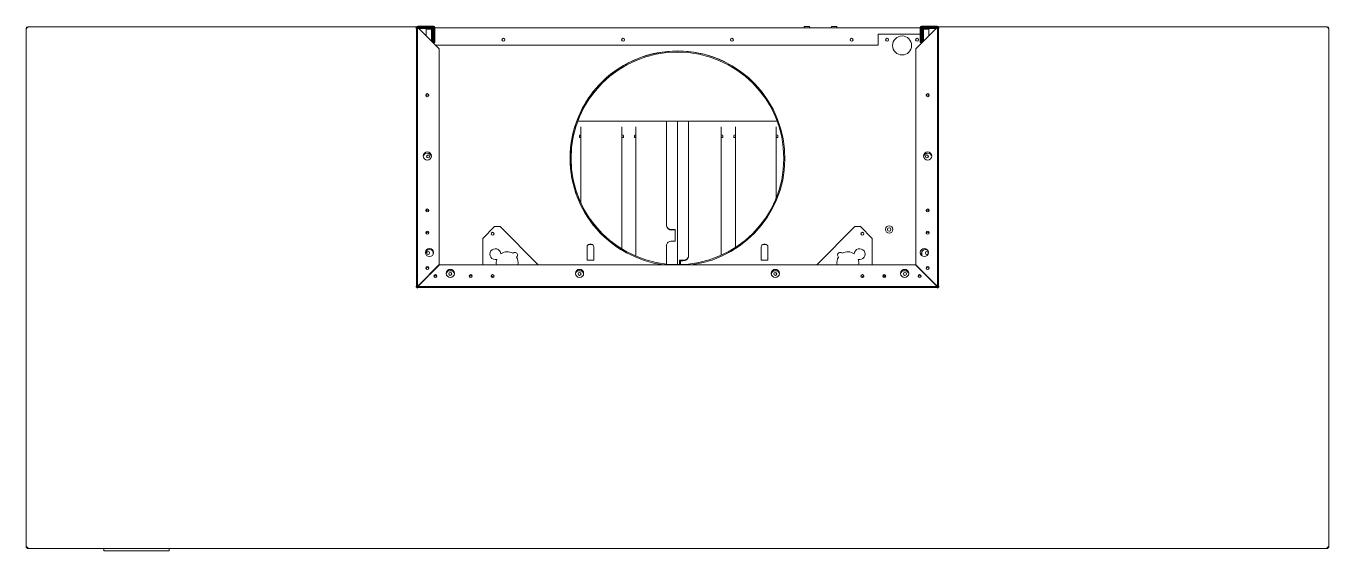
# Model space of a CAD drawing. Header units: millimetres. Extents: x 46989 to 543236, y 252623 to 526638.
# Drawn here: x 380020 to 423132, y 361942 to 379321 of the extents above; entities that cross this region are included whole.
import ezdxf

# ---------------------------------------------------------------- set-up
doc = ezdxf.new("R2010")
doc.units = ezdxf.units.MM

msp = doc.modelspace()

# ---------------------------------------------------------------- linework, layer by layer
at = {"color": 7, "lineweight": 13, "ltscale": 0.000911}
for p, q in [((380020, 379241), (380047, 379241)), ((423132, 379241), (423106, 379241)), ((380020, 362056), (380047, 362056)), ((423132, 362055), (423106, 362055))]:
    msp.add_line(p, q, dxfattribs=at)
at = {"color": 7, "lineweight": 13, "ltscale": 0.03937}
for p, q in [((380020, 379241), (380020, 362056)), ((392943, 379300), (380112, 379300)), ((392936, 379278), (392936, 370703)), ((392957, 370703), (392957, 379278)), ((392972, 370739), (392972, 379242)), ((393016, 379242), (393692, 378565)), ((393543, 379266), (409610, 379266)), ((408216, 379050), (409610, 379050)), ((410137, 379242), (409460, 378565)), ((410180, 379242), (410180, 370739)), ((410195, 370703), (410195, 379278)), ((423041, 379300), (410210, 379300)), ((410216, 379278), (410216, 370703)), ((423132, 362055), (423132, 379241)), ((408216, 378691), (393567, 378691)), ((393692, 378565), (393692, 371423)), ((409460, 371419), (409460, 378565)), ((398276, 376167), (404876, 376167)), ((398383, 375987), (398383, 373460)), ((399735, 371941), (399735, 375987)), ((400203, 375987), (400203, 371699)), ((401216, 372711), (401216, 376167)), ((401576, 376167), (401576, 371420)), ((401576, 371420), (401576, 376167)), ((401936, 376167), (401936, 371693)), ((403024, 371732), (403024, 375987)), ((403492, 375987), (403492, 371988)), ((404844, 373632), (404844, 375987)), ((395705, 372680), (396970, 371416)), ((406183, 371416), (407447, 372680)), ((395132, 372288), (395132, 371416)), ((401216, 371439), (401216, 372075)), ((408020, 372288), (408020, 371416)), ((393656, 371383), (392999, 370725)), ((393659, 371380), (393001, 370722)), ((393692, 371423), (393016, 370746)), ((393022, 370739), (393699, 371416)), ((393699, 371416), (409454, 371416)), ((409454, 371416), (410130, 370739)), ((409460, 371419), (410137, 370742)), ((410151, 370722), (409494, 371380)), ((392980, 370681), (410173, 370681)), ((392980, 370660), (410173, 370660)), ((410137, 370696), (393016, 370696)), ((380056, 362020), (423097, 362020)), ((384594, 362020), (382748, 362020)), ((384594, 361942), (382748, 361942))]:
    msp.add_line(p, q, dxfattribs=at)
at = {"color": 7, "lineweight": 13, "ltscale": 9e-06}
for p, q in [((380047, 379241), (380047, 379241)), ((423106, 379241), (423106, 379241)), ((380047, 362092), (380047, 362092)), ((423106, 362092), (423106, 362092))]:
    msp.add_line(p, q, dxfattribs=at)
at = {"color": 7, "lineweight": 13, "ltscale": 0.013575}
for p, q in [((380470, 379300), (380079, 379300)), ((423073, 379300), (422682, 379300))]:
    msp.add_line(p, q, dxfattribs=at)
at = {"color": 7, "lineweight": 13, "ltscale": 0.000401}
for p, q in [((380079, 379289), (380079, 379300)), ((423073, 379289), (423073, 379300))]:
    msp.add_line(p, q, dxfattribs=at)
at = {"color": 7, "lineweight": 13, "ltscale": 0.000456}
for p, q in [((392936, 379241), (392923, 379241)), ((410216, 379241), (410229, 379241)), ((398330, 375684), (398330, 375671)), ((399787, 375671), (399787, 375684)), ((400150, 375684), (400150, 375671)), ((403077, 375671), (403077, 375684)), ((403440, 375684), (403440, 375671)), ((404897, 375671), (404897, 375684)), ((410216, 370707), (410229, 370707))]:
    msp.add_line(p, q, dxfattribs=at)
at = {"color": 7, "lineweight": 13, "ltscale": 0.000214}
for p, q in [((392929, 379241), (392923, 379241)), ((410229, 379241), (410223, 379241)), ((410229, 370707), (410223, 370707))]:
    msp.add_line(p, q, dxfattribs=at)
at = {"color": 7, "lineweight": 13, "ltscale": 0.000242}
msp.add_line((392936, 379241), (392929, 379241), dxfattribs=at)
at = {"color": 7, "lineweight": 13, "ltscale": 0.000775}
for p, q in [((392957, 379278), (392980, 379278)), ((393000, 379257), (393016, 379242)), ((410153, 379257), (410137, 379242)), ((410195, 379278), (410173, 379278))]:
    msp.add_line(p, q, dxfattribs=at)
at = {"color": 7, "lineweight": 13, "ltscale": 0.000477}
msp.add_line((392962, 379278), (392962, 379291), dxfattribs=at)
at = {"color": 7, "lineweight": 13, "ltscale": 0.001507}
for p, q in [((392972, 379242), (393016, 379242)), ((410180, 379242), (410137, 379242))]:
    msp.add_line(p, q, dxfattribs=at)
at = {"color": 7, "lineweight": 13, "ltscale": 0.018042}
for p, q in [((393499, 379321), (392980, 379321)), ((392980, 379300), (393499, 379300)), ((409653, 379321), (410173, 379321)), ((410173, 379300), (409653, 379300))]:
    msp.add_line(p, q, dxfattribs=at)
at = {"color": 7, "lineweight": 13, "ltscale": 0.000261}
msp.add_line((392980, 379278), (392985, 379272), dxfattribs=at)
at = {"color": 7, "lineweight": 13, "ltscale": 0.000733}
for p, q in [((393016, 379285), (393016, 379264)), ((410137, 379285), (410137, 379264)), ((393543, 378781), (393522, 378781)), ((409631, 378781), (409610, 378781)), ((392972, 370739), (392993, 370739)), ((393016, 370696), (393016, 370717)), ((410137, 370696), (410137, 370717))]:
    msp.add_line(p, q, dxfattribs=at)
at = {"color": 7, "lineweight": 13, "ltscale": 0.013967}
for p, q in [((393016, 379285), (393418, 379285)), ((393016, 379264), (393418, 379264)), ((410137, 379285), (409735, 379285)), ((410137, 379264), (409735, 379264))]:
    msp.add_line(p, q, dxfattribs=at)
at = {"color": 7, "lineweight": 13, "ltscale": 0.014733}
msp.add_line((393016, 379241), (393440, 379241), dxfattribs=at)
at = {"color": 7, "lineweight": 13, "ltscale": 0.007637}
msp.add_line((393260, 379217), (393260, 378997), dxfattribs=at)
at = {"color": 7, "lineweight": 13, "ltscale": 0.00625}
for p, q in [((393260, 379217), (393440, 379217)), ((409892, 379217), (409712, 379217))]:
    msp.add_line(p, q, dxfattribs=at)
at = {"color": 7, "lineweight": 13, "ltscale": 0.014743}
for p, q in [((393440, 379242), (393440, 378817)), ((393461, 379242), (393461, 378817)), ((409691, 378817), (409691, 379242)), ((409712, 378817), (409712, 379242)), ((409712, 379241), (410137, 379241))]:
    msp.add_line(p, q, dxfattribs=at)
at = {"color": 7, "lineweight": 13, "ltscale": 0.01325}
msp.add_line((393440, 379217), (393440, 378835), dxfattribs=at)
at = {"color": 7, "lineweight": 13, "ltscale": 0.001453}
msp.add_line((393496, 379266), (393454, 379266), dxfattribs=at)
at = {"color": 7, "lineweight": 13, "ltscale": 0.000942}
msp.add_line((393461, 379241), (393489, 379241), dxfattribs=at)
at = {"color": 7, "lineweight": 13, "ltscale": 0.000467}
for p, q in [((393475, 379161), (393461, 379161)), ((393475, 378891), (393461, 378891)), ((393016, 370717), (393016, 370731))]:
    msp.add_line(p, q, dxfattribs=at)
at = {"color": 7, "lineweight": 13, "ltscale": 0.009375}
for p, q in [((393475, 378891), (393475, 379161)), ((409678, 379161), (409678, 378891))]:
    msp.add_line(p, q, dxfattribs=at)
at = {"color": 7, "lineweight": 13, "ltscale": 0.016407}
msp.add_line((393489, 379241), (393489, 378769), dxfattribs=at)
at = {"color": 7, "lineweight": 13, "ltscale": 0.000255}
for p, q in [((393496, 379229), (393489, 379229)), ((393489, 379192), (393496, 379192)), ((393496, 379171), (393489, 379171))]:
    msp.add_line(p, q, dxfattribs=at)
at = {"color": 7, "lineweight": 13, "ltscale": 0.002065}
for p, q in [((393496, 379206), (393496, 379266)), ((409656, 379206), (409656, 379266))]:
    msp.add_line(p, q, dxfattribs=at)
at = {"color": 7, "lineweight": 13, "ltscale": 0.000895}
msp.add_line((393496, 379266), (393522, 379266), dxfattribs=at)
at = {"color": 7, "lineweight": 13, "ltscale": 0.00129}
msp.add_line((393496, 379266), (393496, 379229), dxfattribs=at)
at = {"color": 7, "lineweight": 13, "ltscale": 0.015448}
msp.add_line((393496, 379206), (393496, 378761), dxfattribs=at)
at = {"color": 7, "lineweight": 13, "ltscale": 0.017243}
for p, q in [((393522, 379278), (393522, 378781)), ((393543, 379278), (393543, 378781)), ((409610, 378781), (409610, 379278)), ((409631, 378781), (409631, 379278))]:
    msp.add_line(p, q, dxfattribs=at)
at = {"color": 7, "lineweight": 13, "ltscale": 0.00304}
for p, q in [((405858, 379303), (405771, 379303)), ((406758, 379303), (406671, 379303))]:
    msp.add_line(p, q, dxfattribs=at)
at = {"color": 7, "lineweight": 13, "ltscale": 0.000511}
for p, q in [((405771, 379288), (405771, 379303)), ((405946, 379288), (405946, 379303)), ((406671, 379288), (406671, 379303)), ((406846, 379288), (406846, 379303))]:
    msp.add_line(p, q, dxfattribs=at)
at = {"color": 7, "lineweight": 13, "ltscale": 3.5e-05}
for p, q in [((405809, 379303), (405808, 379303)), ((406709, 379303), (406708, 379303))]:
    msp.add_line(p, q, dxfattribs=at)
at = {"color": 7, "lineweight": 13, "ltscale": 0.002917}
for p, q in [((405942, 379303), (405858, 379303)), ((406842, 379303), (406758, 379303))]:
    msp.add_line(p, q, dxfattribs=at)
at = {"color": 7, "lineweight": 13, "ltscale": 0.000123}
for p, q in [((405946, 379303), (405942, 379303)), ((406846, 379303), (406842, 379303))]:
    msp.add_line(p, q, dxfattribs=at)
at = {"color": 7, "lineweight": 13, "ltscale": 0.012493}
msp.add_line((408216, 379050), (408216, 378691), dxfattribs=at)
at = {"color": 7, "lineweight": 13, "ltscale": 0.00088}
for p, q in [((409631, 379266), (409656, 379266)), ((409631, 379050), (409656, 379050))]:
    msp.add_line(p, q, dxfattribs=at)
at = {"color": 7, "lineweight": 13, "ltscale": 0.001469}
msp.add_line((409699, 379266), (409656, 379266), dxfattribs=at)
at = {"color": 7, "lineweight": 13, "ltscale": 0.000143}
msp.add_line((409656, 379266), (409656, 379262), dxfattribs=at)
at = {"color": 7, "lineweight": 13, "ltscale": 0.00027}
for p, q in [((409664, 379229), (409656, 379229)), ((409664, 379193), (409656, 379193)), ((409656, 379192), (409664, 379192)), ((409664, 379171), (409656, 379171))]:
    msp.add_line(p, q, dxfattribs=at)
at = {"color": 7, "lineweight": 13, "ltscale": 0.005417}
msp.add_line((409656, 379050), (409656, 379206), dxfattribs=at)
at = {"color": 7, "lineweight": 13, "ltscale": 0.000943}
msp.add_line((409664, 379241), (409691, 379241), dxfattribs=at)
at = {"color": 7, "lineweight": 13, "ltscale": 0.016408}
msp.add_line((409664, 379241), (409664, 378769), dxfattribs=at)
at = {"color": 7, "lineweight": 13, "ltscale": 0.000468}
for p, q in [((409678, 379161), (409691, 379161)), ((409678, 378891), (409691, 378891))]:
    msp.add_line(p, q, dxfattribs=at)
at = {"color": 7, "lineweight": 13, "ltscale": 0.007638}
msp.add_line((409892, 378997), (409892, 379217), dxfattribs=at)
at = {"color": 7, "lineweight": 13, "ltscale": 0.00026}
msp.add_line((410173, 379278), (410168, 379272), dxfattribs=at)
at = {"color": 7, "lineweight": 13, "ltscale": 0.000478}
msp.add_line((410190, 379278), (410190, 379291), dxfattribs=at)
at = {"color": 7, "lineweight": 13, "ltscale": 0.000241}
msp.add_line((410216, 379241), (410223, 379241), dxfattribs=at)
at = {"color": 7, "lineweight": 13, "ltscale": 0.000638}
for p, q in [((393422, 378835), (393440, 378835)), ((409731, 378835), (409712, 378835))]:
    msp.add_line(p, q, dxfattribs=at)
at = {"color": 7, "lineweight": 13, "ltscale": 0.000732}
for p, q in [((393461, 378817), (393440, 378817)), ((409712, 378817), (409691, 378817)), ((395785, 370681), (395770, 370696)), ((396754, 370696), (396739, 370681)), ((406413, 370681), (406398, 370696)), ((407382, 370696), (407367, 370681)), ((410180, 370739), (410159, 370739))]:
    msp.add_line(p, q, dxfattribs=at)
at = {"color": 7, "lineweight": 13, "ltscale": 0.000725}
for p, q in [((398330, 375671), (398330, 375650)), ((399787, 375650), (399787, 375671)), ((400150, 375671), (400150, 375650)), ((403077, 375650), (403077, 375671)), ((403440, 375671), (403440, 375650)), ((404897, 375650), (404897, 375671))]:
    msp.add_line(p, q, dxfattribs=at)
at = {"color": 7, "lineweight": 13, "ltscale": 0.000944}
for p, q in [((398360, 375634), (398383, 375650)), ((399735, 375650), (399757, 375634)), ((400181, 375634), (400203, 375650)), ((403024, 375650), (403046, 375634)), ((403470, 375634), (403492, 375650)), ((404844, 375650), (404867, 375634))]:
    msp.add_line(p, q, dxfattribs=at)
at = {"color": 7, "lineweight": 13, "ltscale": 0.000316}
for p, q in [((398383, 375714), (398373, 375714)), ((399744, 375714), (399735, 375714)), ((400203, 375714), (400194, 375714)), ((403033, 375714), (403024, 375714)), ((403492, 375714), (403483, 375714)), ((404853, 375714), (404844, 375714))]:
    msp.add_line(p, q, dxfattribs=at)
at = {"color": 7, "lineweight": 13, "ltscale": 0.001844}
for p, q in [((393273, 373225), (393273, 373171)), ((393273, 372489), (393273, 372436)), ((393273, 371319), (393273, 371266))]:
    msp.add_line(p, q, dxfattribs=at)
at = {"color": 7, "lineweight": 13, "ltscale": 0.019285}
msp.add_line((395132, 372288), (395525, 372680), dxfattribs=at)
at = {"color": 7, "lineweight": 13, "ltscale": 0.006258}
for p, q in [((395525, 372680), (395705, 372680)), ((407628, 372680), (407447, 372680))]:
    msp.add_line(p, q, dxfattribs=at)
at = {"color": 7, "lineweight": 13, "ltscale": 0.00053}
for p, q in [((401216, 372711), (401216, 372696)), ((401936, 371693), (401936, 371678))]:
    msp.add_line(p, q, dxfattribs=at)
at = {"color": 7, "lineweight": 13, "ltscale": 0.00375}
for p, q in [((401396, 372584), (401504, 372584)), ((401396, 372569), (401504, 372569)), ((401396, 372202), (401504, 372202)), ((401756, 371566), (401648, 371566)), ((401756, 371551), (401648, 371551))]:
    msp.add_line(p, q, dxfattribs=at)
at = {"color": 7, "lineweight": 13, "ltscale": 0.013258}
msp.add_line((401504, 372584), (401504, 372202), dxfattribs=at)
at = {"color": 7, "lineweight": 13, "ltscale": 0.019286}
msp.add_line((407628, 372680), (408020, 372288), dxfattribs=at)
at = {"color": 7, "lineweight": 13, "ltscale": 0.0018}
for p, q in [((398670, 372091), (398722, 372091)), ((404430, 372091), (404482, 372091))]:
    msp.add_line(p, q, dxfattribs=at)
at = {"color": 7, "lineweight": 13, "ltscale": 0.003379}
msp.add_line((393489, 371851), (393489, 371754), dxfattribs=at)
at = {"color": 7, "lineweight": 13, "ltscale": 0.01495}
for p, q in [((398584, 371574), (398584, 372005)), ((398809, 372005), (398809, 371574)), ((404344, 371574), (404344, 372005)), ((404569, 372005), (404569, 371574))]:
    msp.add_line(p, q, dxfattribs=at)
at = {"color": 7, "lineweight": 13, "ltscale": 0.004633}
msp.add_line((409664, 371852), (409664, 371718), dxfattribs=at)
at = {"color": 7, "lineweight": 13, "ltscale": 0.000134}
msp.add_line((393656, 371387), (393656, 371383), dxfattribs=at)
at = {"color": 7, "lineweight": 13, "ltscale": 0.000135}
for p, q in [((393659, 371380), (393663, 371380)), ((409490, 371380), (409494, 371380))]:
    msp.add_line(p, q, dxfattribs=at)
at = {"color": 7, "lineweight": 13, "ltscale": 0.004301}
for p, q in [((393998, 371215), (394122, 371215)), ((398274, 371215), (398398, 371215)), ((404754, 371215), (404878, 371215)), ((409030, 371215), (409154, 371215))]:
    msp.add_line(p, q, dxfattribs=at)
at = {"color": 7, "lineweight": 13, "ltscale": 0.0078}
for p, q in [((398809, 371574), (398584, 371574)), ((404569, 371574), (404344, 371574))]:
    msp.add_line(p, q, dxfattribs=at)
at = {"color": 7, "lineweight": 13, "ltscale": 0.005024}
msp.add_line((401648, 371421), (401648, 371566), dxfattribs=at)
at = {"color": 7, "lineweight": 13, "ltscale": 0.004474}
msp.add_line((401672, 371551), (401672, 371422), dxfattribs=at)
at = {"color": 7, "lineweight": 13, "ltscale": 0.000132}
for p, q in [((393095, 370822), (393098, 370819)), ((410057, 370822), (410055, 370819))]:
    msp.add_line(p, q, dxfattribs=at)
at = {"color": 7, "lineweight": 13, "ltscale": 0.003154}
msp.add_line((395473, 370993), (395409, 371058), dxfattribs=at)
at = {"color": 7, "lineweight": 13, "ltscale": 0.001385}
msp.add_line((398383, 371136), (398383, 371096), dxfattribs=at)
at = {"color": 7, "lineweight": 13, "ltscale": 0.002907}
msp.add_line((404844, 371074), (404844, 371158), dxfattribs=at)
at = {"color": 7, "lineweight": 13, "ltscale": 0.003155}
msp.add_line((407744, 371058), (407680, 370993), dxfattribs=at)
at = {"color": 7, "lineweight": 13, "ltscale": 0.001805}
msp.add_line((408382, 371041), (408434, 371041), dxfattribs=at)
at = {"color": 7, "lineweight": 13, "ltscale": 0.002038}
msp.add_line((408434, 371052), (408434, 370994), dxfattribs=at)
at = {"color": 7, "lineweight": 13, "ltscale": 0.000258}
for p, q in [((392929, 370699), (392923, 370695)), ((410223, 370707), (410223, 370699))]:
    msp.add_line(p, q, dxfattribs=at)
at = {"color": 7, "lineweight": 13, "ltscale": 0.000249}
msp.add_line((392937, 370699), (392929, 370699), dxfattribs=at)
at = {"color": 7, "lineweight": 13, "ltscale": 0.000704}
for p, q in [((392957, 370703), (392978, 370703)), ((392980, 370681), (392980, 370701)), ((410173, 370681), (410173, 370701)), ((410195, 370703), (410175, 370703))]:
    msp.add_line(p, q, dxfattribs=at)
at = {"color": 7, "lineweight": 13, "ltscale": 0.000448}
for p, q in [((392973, 370650), (392962, 370643)), ((410180, 370650), (410190, 370643))]:
    msp.add_line(p, q, dxfattribs=at)
at = {"color": 7, "lineweight": 13, "ltscale": 0.001199}
for p, q in [((392972, 370739), (393007, 370739)), ((410137, 370696), (410137, 370731))]:
    msp.add_line(p, q, dxfattribs=at)
at = {"color": 7, "lineweight": 13, "ltscale": 0.000117}
for p, q in [((392978, 370703), (392980, 370706)), ((392980, 370701), (392982, 370703)), ((410139, 370739), (410137, 370742)), ((410173, 370701), (410170, 370703)), ((410175, 370703), (410173, 370706))]:
    msp.add_line(p, q, dxfattribs=at)
at = {"color": 7, "lineweight": 13, "ltscale": 3.6e-05}
for p, q in [((392979, 370681), (392980, 370682)), ((410174, 370681), (410173, 370682))]:
    msp.add_line(p, q, dxfattribs=at)
at = {"color": 7, "lineweight": 13, "ltscale": 0.000196}
for p, q in [((392984, 370710), (392980, 370706)), ((392986, 370707), (392982, 370703)), ((410170, 370703), (410166, 370707))]:
    msp.add_line(p, q, dxfattribs=at)
at = {"color": 7, "lineweight": 13, "ltscale": 0.000383}
for p, q in [((393007, 370739), (393016, 370746)), ((393016, 370731), (393022, 370739)), ((410137, 370731), (410130, 370739))]:
    msp.add_line(p, q, dxfattribs=at)
at = {"color": 7, "lineweight": 13, "ltscale": 0.00015}
for p, q in [((393007, 370739), (393011, 370739)), ((393016, 370731), (393016, 370735)), ((410137, 370731), (410137, 370735))]:
    msp.add_line(p, q, dxfattribs=at)
at = {"color": 7, "lineweight": 13, "ltscale": 0.000277}
for p, q in [((393011, 370739), (393016, 370746)), ((393016, 370735), (393022, 370739)), ((410137, 370735), (410130, 370739))]:
    msp.add_line(p, q, dxfattribs=at)
at = {"color": 7, "lineweight": 13, "ltscale": 0.000166}
msp.add_line((410141, 370739), (410137, 370742), dxfattribs=at)
at = {"color": 7, "lineweight": 13, "ltscale": 6.7e-05}
msp.add_line((410141, 370739), (410139, 370739), dxfattribs=at)
at = {"color": 7, "lineweight": 13, "ltscale": 0.000706}
msp.add_line((410140, 370739), (410154, 370725), dxfattribs=at)
at = {"color": 7, "lineweight": 13, "ltscale": 0.00137}
msp.add_line((410180, 370739), (410141, 370739), dxfattribs=at)
at = {"color": 7, "lineweight": 13, "ltscale": 0.000195}
msp.add_line((410169, 370710), (410173, 370706), dxfattribs=at)
at = {"color": 7, "lineweight": 13, "ltscale": 0.000248}
msp.add_line((410216, 370699), (410223, 370699), dxfattribs=at)
at = {"color": 7, "lineweight": 13, "ltscale": 1.7e-05}
msp.add_line((410223, 370707), (410223, 370707), dxfattribs=at)
at = {"color": 7, "lineweight": 13, "ltscale": 0.00125}
msp.add_line((380047, 362092), (380047, 362056), dxfattribs=at)
at = {"color": 7, "lineweight": 13, "ltscale": 0.000667}
for p, q in [((380047, 362056), (380066, 362056)), ((423087, 362055), (423106, 362055))]:
    msp.add_line(p, q, dxfattribs=at)
at = {"color": 7, "lineweight": 13, "ltscale": 0.000624}
msp.add_line((380056, 362056), (380056, 362038), dxfattribs=at)
at = {"color": 7, "lineweight": 13, "ltscale": 0.0006}
for p, q in [((380056, 362020), (380056, 362038)), ((423097, 362020), (423097, 362038))]:
    msp.add_line(p, q, dxfattribs=at)
at = {"color": 7, "lineweight": 13, "ltscale": 0.0012}
for p, q in [((380056, 362038), (380090, 362038)), ((423062, 362038), (423097, 362038))]:
    msp.add_line(p, q, dxfattribs=at)
at = {"color": 7, "lineweight": 13, "ltscale": 0.000175}
for p, q in [((380090, 362043), (380090, 362038)), ((423062, 362043), (423062, 362038))]:
    msp.add_line(p, q, dxfattribs=at)
at = {"color": 7, "lineweight": 13, "ltscale": 0.00545}
for p, q in [((382591, 362020), (382748, 362020)), ((384594, 362020), (384751, 362020))]:
    msp.add_line(p, q, dxfattribs=at)
at = {"color": 7, "lineweight": 13, "ltscale": 0.002325}
for p, q in [((382591, 362020), (382591, 361953)), ((384751, 362020), (384751, 361953))]:
    msp.add_line(p, q, dxfattribs=at)
at = {"color": 7, "lineweight": 13, "ltscale": 0.00505}
for p, q in [((382603, 361942), (382748, 361942)), ((384594, 361942), (384740, 361942))]:
    msp.add_line(p, q, dxfattribs=at)
at = {"color": 7, "lineweight": 13, "ltscale": 0.000599}
msp.add_line((423097, 362055), (423097, 362038), dxfattribs=at)
at = {"color": 7, "lineweight": 13, "ltscale": 0.001275}
msp.add_line((423106, 362055), (423106, 362092), dxfattribs=at)
at = {"color": 7, "lineweight": 13, "ltscale": 0.03937}
for points in [[(380047, 379241), (380053, 379257), (380062, 379271), (380073, 379283), (380080, 379289), (380088, 379294), (380096, 379298), (380104, 379300), (380112, 379300)], [(423106, 379241), (423099, 379257), (423091, 379271), (423080, 379283), (423073, 379289), (423065, 379294), (423057, 379298), (423049, 379300), (423041, 379300)], [(398339, 375702), (398335, 375699), (398333, 375694), (398331, 375689), (398330, 375684)], [(398330, 375650), (398332, 375642), (398335, 375634), (398339, 375630), (398344, 375628), (398346, 375627)], [(399771, 375627), (399774, 375628), (399778, 375630), (399784, 375637), (399786, 375643), (399787, 375650)], [(399787, 375684), (399786, 375690), (399784, 375696), (399778, 375702)], [(400159, 375702), (400156, 375699), (400153, 375694), (400151, 375689), (400150, 375684)], [(400150, 375650), (400152, 375642), (400155, 375634), (400159, 375630), (400164, 375628), (400166, 375627)], [(403061, 375627), (403064, 375628), (403067, 375630), (403073, 375637), (403076, 375643), (403077, 375650)], [(403077, 375684), (403076, 375690), (403073, 375696), (403068, 375702)], [(403449, 375702), (403445, 375699), (403442, 375694), (403441, 375689), (403440, 375684)], [(403440, 375650), (403441, 375642), (403445, 375634), (403449, 375630), (403454, 375628), (403456, 375627)], [(404881, 375627), (404884, 375628), (404888, 375630), (404893, 375637), (404896, 375643), (404897, 375650)], [(404897, 375684), (404896, 375690), (404893, 375696), (404888, 375702)], [(392929, 370699), (392933, 370686), (392940, 370675), (392949, 370665), (392959, 370657), (392973, 370650)], [(410180, 370650), (410190, 370655), (410200, 370661), (410209, 370670), (410217, 370681), (410221, 370690), (410223, 370699)], [(380047, 362092), (380051, 362079), (380057, 362067), (380066, 362057), (380077, 362049), (380090, 362043)], [(423062, 362043), (423073, 362048), (423082, 362054), (423092, 362063), (423099, 362074), (423103, 362082), (423106, 362092)]]:
    msp.add_lwpolyline(points, dxfattribs=at)
for centre, radius in [((409008, 378678), 315), ((395816, 378867), 50.4), ((399776, 378867), 50.4), ((403376, 378867), 50.4), ((407336, 378867), 50.4), ((408513, 378867), 50.4), ((409504, 378867), 50.4), ((401576, 374941), 3520), ((393296, 377032), 50.4), ((409856, 377032), 50.4), ((393296, 375016), 135), ((409856, 375016), 135), ((393324, 375004), 50.4), ((409829, 375004), 50.4), ((393296, 373216), 50.4), ((409856, 373216), 50.4), ((393296, 372480), 50.4), ((395456, 372444), 50.4), ((395456, 372444), 45), ((407696, 372444), 50.4), ((407696, 372444), 45), ((408579, 372587), 123), ((408579, 372587), 57.6), ((409856, 372480), 50.4), ((393371, 371821), 135), ((393324, 371807), 50.4), ((409745, 371821), 135), ((409829, 371807), 50.4), ((393296, 371310), 50.4), ((394060, 371131), 135), ((398336, 371131), 135), ((404816, 371131), 135), ((409092, 371131), 135), ((409856, 371310), 50.4), ((393566, 371041), 50.4), ((394056, 371116), 50.4), ((394736, 371041), 50.4), ((395456, 371041), 50.4), ((398336, 371116), 50.4), ((404816, 371116), 50.4), ((407696, 371041), 50.4), ((408417, 371041), 50.4), ((409104, 371116), 50.4), ((409587, 371041), 50.4)]:
    msp.add_circle(centre, radius, dxfattribs=at)
for centre, radius, start, end in [((380079, 379241), 59, 90, 180), ((392980, 379278), 43.4, 90, 180), ((392980, 379278), 22.3, 90, 180), ((393016, 379242), 43.4, 90, 180), ((393016, 379242), 22.3, 90, 180), ((393418, 379242), 43.4, 0, 90), ((393418, 379242), 22.3, 0, 90), ((393499, 379278), 43.4, 0, 90), ((393499, 379278), 22.3, 0, 90), ((405748, 379288), 22.3, 270, 0), ((405968, 379288), 22.3, 180, 270), ((406648, 379288), 22.3, 270, 0), ((406868, 379288), 22.3, 180, 270), ((409653, 379278), 43.4, 90, 180), ((409653, 379278), 22.3, 90, 180), ((409735, 379242), 43.4, 90, 180), ((409735, 379242), 22.3, 90, 180), ((410137, 379242), 43.4, 0, 90), ((410137, 379242), 22.3, 0, 90), ((410173, 379278), 43.4, 0, 90), ((410173, 379278), 22.3, 0, 90), ((423073, 379241), 59, 0, 90), ((401576, 374941), 3555, 61.3521, 241.3521), ((401576, 374941), 3555, 277.4688, 180), ((393296, 376996), 50.4, 20.9093, 159.0683), ((409856, 376996), 50.4, 20.9093, 159.0683), ((393296, 374980), 135, 7.6495, 172.3281), ((409856, 374980), 135, 7.6495, 172.3281), ((393329, 375004), 50.4, 92.8664, 267.1344), ((401576, 374941), 3555, 180, 262.5312), ((409824, 375004), 50.4, 272.8656, 87.1336), ((393296, 373180), 50.4, 20.9093, 159.0683), ((409856, 373180), 50.4, 20.9093, 159.0683), ((393296, 372444), 50.4, 20.9093, 159.0683), ((409856, 372444), 50.4, 20.9093, 159.0683), ((398670, 372005), 86.4, 90, 180), ((398696, 372024), 78.5, 56.0165, 123.9835), ((398722, 372005), 86.4, 0, 90), ((404430, 372005), 86.4, 90, 180), ((404456, 372024), 78.5, 56.0165, 123.9836), ((404482, 372005), 86.4, 0, 90), ((393371, 371785), 135, 7.6833, 172.2945), ((393329, 371807), 50.4, 92.8664, 267.1344), ((395546, 371769), 180, 2.86, 285.8263), ((395939, 371487), 360, 59.4229, 126.2012), ((396191, 371739), 90, 310.0743, 139.9256), ((395939, 371487), 360, 348.5788, 30.5771), ((407214, 371487), 360, 149.4229, 191.4212), ((406962, 371739), 90, 40.0743, 229.9256), ((407214, 371487), 360, 53.7988, 120.5771), ((407606, 371769), 180, 254.1737, 177.14), ((409781, 371785), 135, 55.9683, 214.2829), ((409824, 371807), 50.4, 272.8656, 87.1336), ((393296, 371274), 50.4, 20.9093, 159.0683), ((394060, 371095), 135, 7.6495, 172.3281), ((395939, 371487), 360, 162.4851, 191.4212), ((398336, 371095), 135, 7.6495, 172.3281), ((404816, 371095), 135, 7.6495, 172.3281), ((407214, 371487), 360, 348.5788, 17.5149), ((409092, 371095), 135, 7.6495, 172.3281), ((409856, 371274), 50.4, 20.9093, 159.0683), ((393566, 371005), 50.4, 20.9093, 159.0683), ((394056, 371116), 50.4, 360, 5.1021), ((394736, 371005), 50.4, 20.9093, 159.0683), ((395456, 371005), 50.4, 130.885, 159.0683), ((407696, 371005), 50.4, 20.9093, 49.1149), ((408417, 371005), 50.4, 20.9093, 159.0683), ((409104, 371116), 50.4, 360, 5.1021), ((409587, 371005), 50.4, 20.9093, 159.0683), ((393049, 370377), 343, 109.2167, 111.583), ((392980, 370703), 43.4, 180, 270), ((392980, 370703), 22.3, 180, 270), ((392803, 370742), 188, 328.2028, 334.2973), ((393016, 370739), 43.4, 180, 270), ((393016, 370739), 22.3, 180, 270), ((410137, 370739), 43.4, 270, 0), ((410137, 370739), 22.3, 270, 0), ((410173, 370703), 22.3, 270, 0), ((410173, 370703), 43.4, 270, 0), ((410350, 370742), 188, 205.7027, 211.7972), ((382603, 361953), 11.5, 180, 270), ((384740, 361953), 11.5, 269.9998, 0)]:
    msp.add_arc(centre, radius, start, end, dxfattribs=at)
for centre, major_axis, ratio, start_param, end_param in [((392962, 379241), (0, -59), 0.55559, 4.04879, 4.712389), ((410190, 379241), (0, -59), 0.55559, 1.570796, 2.2344), ((398373, 375684), (-43.2, 0), 0.707107, 4.712389, 5.625132), ((398360, 375665), (24.9, 35.3), 0.5, 3.608512, 4.096909), ((399744, 375684), (-43.2, 0), 0.707107, 3.799646, 4.712389), ((399757, 375665), (24.9, -35.3), 0.5, 5.327869, 5.816266), ((400194, 375684), (-43.2, 0), 0.707107, 4.712389, 5.625132), ((400181, 375665), (24.9, 35.3), 0.5, 3.608512, 4.096909), ((403033, 375684), (-43.2, 0), 0.707107, 3.799646, 4.712389), ((403046, 375665), (24.9, -35.3), 0.5, 5.327869, 5.816266), ((403483, 375684), (-43.2, 0), 0.707107, 4.712389, 5.625132), ((403470, 375665), (24.9, 35.3), 0.5, 3.608512, 4.096909), ((404853, 375684), (-43.2, 0), 0.707107, 3.799646, 4.712389), ((404867, 375665), (24.9, -35.3), 0.5, 5.327869, 5.816266), ((401396, 372711), (180, 0), 0.707107, 3.141593, 4.712389), ((401396, 372696), (180, 0), 0.707107, 3.141593, 4.712389), ((401396, 372075), (180, 0), 0.707107, 1.570796, 3.141593), ((401756, 371693), (180, 0), 0.707107, 4.712389, 6.283185), ((401756, 371678), (180, 0), 0.707107, 4.712389, 6.283185)]:
    msp.add_ellipse(centre, major_axis=major_axis, ratio=ratio, start_param=start_param, end_param=end_param, dxfattribs=at)

doc.saveas('drawing.dxf')
